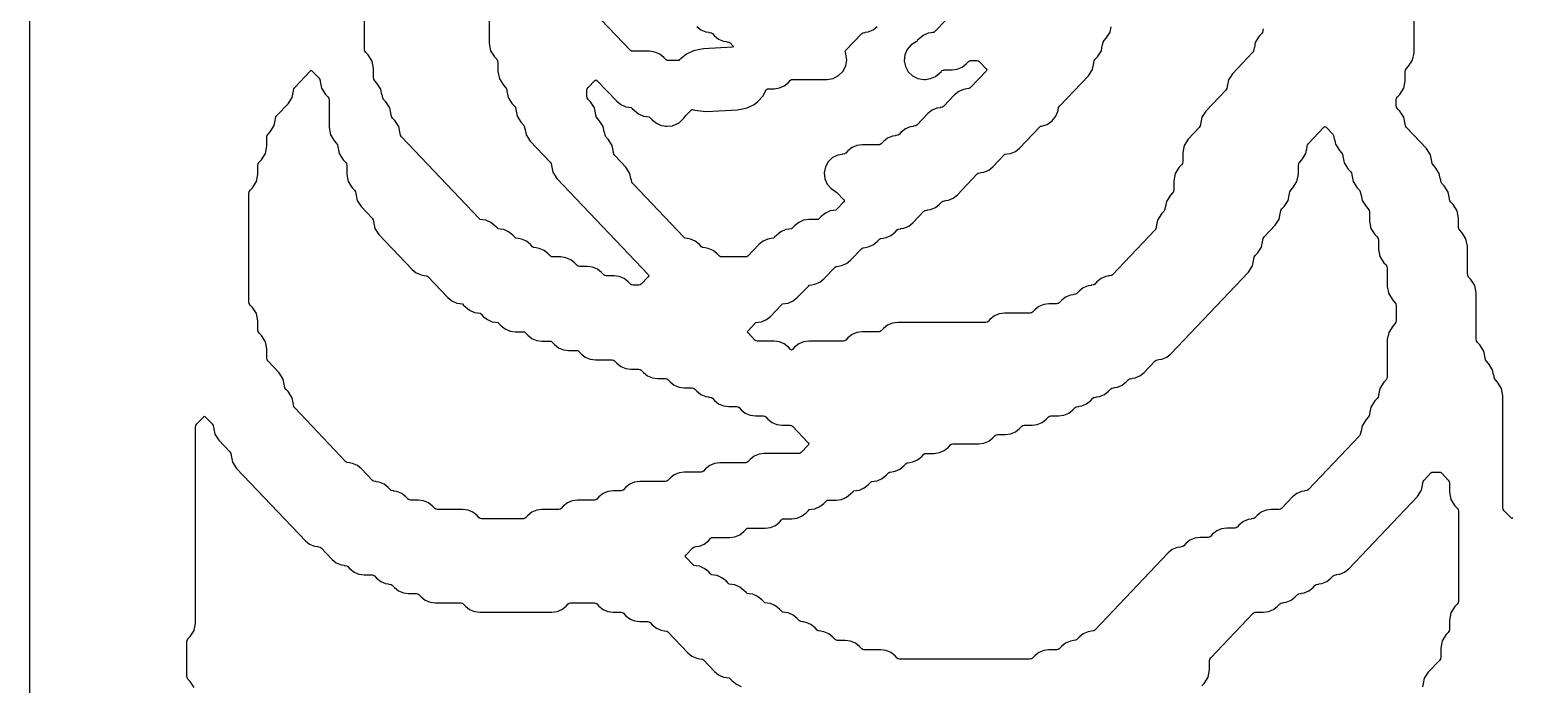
# Model space of a CAD drawing. Header units: millimetres. Extents: x 10 to 410, y 18 to 283.
# Drawn here: x 10 to 47.76, y 181.46 to 198.15 of the extents above; entities that cross this region are included whole.
import ezdxf

# ---------------------------------------------------------------- set-up
doc = ezdxf.new("R2010")
doc.units = ezdxf.units.MM
doc.layers.add('CUT', color=1, linetype='Continuous')

msp = doc.modelspace()

# ---------------------------------------------------------------- linework, layer by layer
at = {"layer": 'CUT'}
for points in [[(52.134, 157), (60.134, 157), (60.134, 160), (73.2679, 160), (73.2679, 280), (60.134, 280), (60.134, 283), (52.134, 283), (52.134, 280), (31.134, 280), (31.134, 283), (23.134, 283), (23.134, 280), (10, 280), (10, 160), (23.134, 160), (23.134, 157), (31.134, 157), (31.134, 160), (52.134, 160)], [(16.2736, 195.9285), (16.2979, 195.9664), (16.5805, 196.2638), (16.6824, 196.4228), (16.7074, 196.5527), (16.7091, 196.5524), (16.7266, 196.6434), (16.7509, 196.6813), (17.1431, 197.094), (17.1711, 197.1152), (17.1991, 197.094), (17.3648, 196.9196), (17.3891, 196.8817), (17.4066, 196.7907), (17.4083, 196.791), (17.4333, 196.6611), (17.5352, 196.5021), (17.5913, 196.443), (17.6156, 196.4051), (17.6241, 196.3609), (17.6241, 195.655), (17.6598, 195.4696), (17.7617, 195.3106), (17.8178, 195.2516), (17.8421, 195.2136), (17.8596, 195.1226), (17.8613, 195.1229), (17.8863, 194.993), (17.9882, 194.834), (18.0443, 194.775), (18.0686, 194.737), (18.0771, 194.6928), (18.0771, 194.4635), (18.1128, 194.2781), (18.2147, 194.1191), (18.2708, 194.0601), (18.2951, 194.0221), (18.3127, 193.9311), (18.3143, 193.9314), (18.3393, 193.8015), (18.4412, 193.6425), (18.7238, 193.3452), (18.7482, 193.3072), (18.7657, 193.2162), (18.7673, 193.2165), (18.7923, 193.0866), (18.8943, 192.9276), (19.7414, 192.0364), (19.8465, 191.9521), (19.9703, 191.899), (20.0488, 191.8883), (20.0484, 191.8854), (20.1139, 191.8765), (20.139, 191.8563), (20.6474, 191.3215), (20.7525, 191.2372), (20.8763, 191.1841), (20.9548, 191.1734), (20.9544, 191.1705), (21.0199, 191.1616), (21.0451, 191.1414), (21.1004, 191.0832), (21.2055, 190.9989), (21.3293, 190.9458), (21.4078, 190.9351), (21.4074, 190.9322), (21.4729, 190.9233), (21.4981, 190.9031), (21.5534, 190.8449), (21.6586, 190.7606), (21.7824, 190.7075), (21.8608, 190.6968), (21.8604, 190.6939), (21.9259, 190.685), (21.9511, 190.6648), (22.0065, 190.6066), (22.1116, 190.5223), (22.2354, 190.4692), (22.3689, 190.4511), (22.5735, 190.4511), (22.6054, 190.4467), (22.6306, 190.4265), (22.686, 190.3683), (22.7911, 190.284), (22.9149, 190.2309), (23.0484, 190.2128), (23.253, 190.2128), (23.285, 190.2084), (23.3101, 190.1882), (23.3655, 190.13), (23.4706, 190.0457), (23.5944, 189.9926), (23.7279, 189.9745), (23.9325, 189.9745), (23.9645, 189.9701), (23.9897, 189.9499), (24.045, 189.8917), (24.1501, 189.8074), (24.2739, 189.7543), (24.4074, 189.7362), (24.8386, 189.7362), (24.8705, 189.7318), (24.8957, 189.7116), (24.9511, 189.6534), (25.0562, 189.5691), (25.18, 189.516), (25.3135, 189.4979), (25.5181, 189.4979), (25.55, 189.4935), (25.5752, 189.4733), (25.6306, 189.4151), (25.7357, 189.3309), (25.8595, 189.2777), (25.993, 189.2596), (26.1976, 189.2596), (26.2296, 189.2552), (26.2547, 189.2351), (26.3101, 189.1768), (26.4152, 189.0926), (26.539, 189.0394), (26.6725, 189.0213), (26.8771, 189.0213), (26.9091, 189.0169), (26.9343, 188.9968), (26.9896, 188.9385), (27.0948, 188.8543), (27.2185, 188.8011), (27.297, 188.7905), (27.2966, 188.7875), (27.3621, 188.7786), (27.3873, 188.7585), (27.4426, 188.7002), (27.5478, 188.616), (27.6716, 188.5628), (27.8051, 188.5447), (28.0097, 188.5447), (28.0416, 188.5403), (28.0668, 188.5202), (28.1222, 188.4619), (28.2273, 188.3777), (28.3511, 188.3245), (28.4846, 188.3064), (28.6892, 188.3064), (28.7212, 188.302), (28.7463, 188.2819), (28.8017, 188.2236), (28.9068, 188.1394), (29.0306, 188.0862), (29.1641, 188.0681), (29.3687, 188.0681), (29.4007, 188.0637), (29.4259, 188.0436), (29.8293, 187.6191), (29.8485, 187.5915), (29.8293, 187.5639), (29.6524, 187.3777), (29.6272, 187.3575), (29.5952, 187.3532), (28.7111, 187.3532), (28.5776, 187.335), (28.4538, 187.2819), (28.3487, 187.1977), (28.2933, 187.1394), (28.2681, 187.1192), (28.2362, 187.1149), (27.5785, 187.1149), (27.4451, 187.0967), (27.3213, 187.0436), (27.2161, 186.9594), (27.1608, 186.9011), (27.1356, 186.8809), (27.1036, 186.8766), (26.6725, 186.8766), (26.539, 186.8584), (26.4152, 186.8053), (26.3101, 186.7211), (26.2547, 186.6628), (26.2296, 186.6426), (26.1976, 186.6383), (25.54, 186.6383), (25.4065, 186.6201), (25.2827, 186.567), (25.1776, 186.4828), (25.1222, 186.4245), (25.097, 186.4043), (25.0651, 186.4), (24.8604, 186.4), (24.727, 186.3819), (24.6032, 186.3287), (24.498, 186.2445), (24.4427, 186.1862), (24.4175, 186.166), (24.3855, 186.1617), (23.9544, 186.1617), (23.8209, 186.1436), (23.6971, 186.0904), (23.592, 186.0062), (23.5366, 185.9479), (23.5115, 185.9278), (23.4795, 185.9234), (23.0484, 185.9234), (22.9149, 185.9053), (22.7911, 185.8521), (22.686, 185.7679), (22.6306, 185.7096), (22.6054, 185.6895), (22.5735, 185.6851), (21.5086, 185.6851), (21.4766, 185.6895), (21.4515, 185.7096), (21.3961, 185.7679), (21.291, 185.8521), (21.1672, 185.9053), (21.0337, 185.9234), (20.3761, 185.9234), (20.3441, 185.9278), (20.3189, 185.9479), (20.2635, 186.0062), (20.1584, 186.0904), (20.0346, 186.1436), (19.9011, 186.1617), (19.6965, 186.1617), (19.6646, 186.166), (19.6394, 186.1862), (19.584, 186.2445), (19.4789, 186.3287), (19.3551, 186.3819), (19.2766, 186.3925), (19.277, 186.3954), (19.2115, 186.4043), (19.1864, 186.4245), (19.131, 186.4828), (19.0259, 186.567), (18.9021, 186.6201), (18.8236, 186.6308), (18.824, 186.6337), (18.7585, 186.6426), (18.7334, 186.6628), (18.4515, 186.9594), (18.3464, 187.0436), (18.2226, 187.0967), (18.1441, 187.1074), (18.1445, 187.1103), (18.079, 187.1192), (18.0538, 187.1394), (16.7509, 188.5101), (16.7266, 188.5481), (16.7091, 188.6391), (16.7074, 188.6388), (16.6824, 188.7687), (16.5805, 188.9277), (16.5244, 188.9867), (16.5001, 189.0247), (16.4826, 189.1157), (16.4809, 189.1154), (16.4559, 189.2453), (16.354, 189.4043), (16.0714, 189.7016), (16.0471, 189.7396), (16.0386, 189.7838), (16.0386, 190.013), (16.0029, 190.1985), (15.901, 190.3575), (15.8449, 190.4165), (15.8206, 190.4545), (15.8121, 190.4987), (15.8121, 190.7279), (15.7764, 190.9134), (15.6745, 191.0724), (15.6184, 191.1314), (15.5941, 191.1694), (15.5856, 191.2136), (15.5856, 193.9779), (15.5941, 194.0221), (15.6184, 194.0601), (15.6745, 194.1191), (15.7764, 194.2781), (15.8121, 194.4635), (15.8121, 194.6928), (15.8206, 194.737), (15.8449, 194.775), (15.901, 194.834), (16.0029, 194.993), (16.0386, 195.1784), (16.0386, 195.4077), (16.0471, 195.4519), (16.0714, 195.4899), (16.1275, 195.5489), (16.2294, 195.7079), (16.2544, 195.8378), (16.2561, 195.8375)], [(26.8876, 184.9457), (26.9128, 184.9659), (26.9783, 184.9748), (26.9779, 184.9777), (27.0564, 184.9884), (27.1802, 185.0415), (27.2853, 185.1257), (27.3407, 185.184), (27.3658, 185.2042), (27.3978, 185.2085), (27.8289, 185.2085), (27.9624, 185.2267), (28.0862, 185.2798), (28.1913, 185.364), (28.2467, 185.4223), (28.2719, 185.4425), (28.3038, 185.4468), (28.735, 185.4468), (28.8684, 185.465), (28.9922, 185.5181), (29.0974, 185.6023), (29.1527, 185.6606), (29.1779, 185.6808), (29.2099, 185.6851), (29.4145, 185.6851), (29.548, 185.7033), (29.6718, 185.7564), (29.7769, 185.8406), (29.8322, 185.8989), (29.8574, 185.9191), (29.9229, 185.928), (29.9225, 185.9309), (30.001, 185.9416), (30.1248, 185.9947), (30.2299, 186.0789), (30.2853, 186.1372), (30.3104, 186.1574), (30.3424, 186.1617), (30.547, 186.1617), (30.6805, 186.1799), (30.8043, 186.233), (30.9094, 186.3172), (30.9648, 186.3755), (30.99, 186.3957), (31.0555, 186.4046), (31.0551, 186.4075), (31.1335, 186.4181), (31.2573, 186.4713), (31.3624, 186.5555), (31.4178, 186.6138), (31.443, 186.634), (31.5085, 186.6429), (31.5081, 186.6458), (31.5865, 186.6564), (31.7103, 186.7096), (31.8155, 186.7938), (31.8708, 186.8521), (31.896, 186.8722), (31.9615, 186.8812), (31.9611, 186.8841), (32.0396, 186.8947), (32.1633, 186.9479), (32.2685, 187.0321), (32.3238, 187.0904), (32.349, 187.1105), (32.4145, 187.1195), (32.4141, 187.1224), (32.4926, 187.133), (32.6164, 187.1862), (32.7215, 187.2704), (32.7769, 187.3287), (32.802, 187.3488), (32.834, 187.3532), (33.0386, 187.3532), (33.1721, 187.3713), (33.2959, 187.4245), (33.401, 187.5087), (33.4564, 187.567), (33.4816, 187.5871), (33.5135, 187.5915), (34.1711, 187.5915), (34.3046, 187.6096), (34.4284, 187.6628), (34.5335, 187.747), (34.5889, 187.8053), (34.6141, 187.8254), (34.6461, 187.8298), (34.8507, 187.8298), (34.9842, 187.8479), (35.108, 187.9011), (35.2131, 187.9853), (35.2684, 188.0436), (35.2936, 188.0637), (35.3256, 188.0681), (35.5302, 188.0681), (35.6637, 188.0862), (35.7875, 188.1394), (35.8926, 188.2236), (35.948, 188.2819), (35.9731, 188.302), (36.0051, 188.3064), (36.2097, 188.3064), (36.3432, 188.3245), (36.467, 188.3777), (36.5721, 188.4619), (36.6275, 188.5202), (36.6527, 188.5403), (36.7182, 188.5492), (36.7178, 188.5522), (36.7962, 188.5628), (36.92, 188.616), (37.0251, 188.7002), (37.0805, 188.7585), (37.1057, 188.7786), (37.1712, 188.7875), (37.1708, 188.7905), (37.2492, 188.8011), (37.373, 188.8543), (37.4782, 188.9385), (37.5335, 188.9968), (37.5587, 189.0169), (37.6242, 189.0258), (37.6238, 189.0288), (37.7023, 189.0394), (37.826, 189.0926), (37.9312, 189.1768), (37.9865, 189.2351), (38.0117, 189.2552), (38.0772, 189.2641), (38.0768, 189.2671), (38.1553, 189.2777), (38.2791, 189.3309), (38.3842, 189.4151), (38.6661, 189.7116), (38.6912, 189.7318), (38.7567, 189.7407), (38.7563, 189.7437), (38.8348, 189.7543), (38.9586, 189.8074), (39.0637, 189.8917), (41.0434, 191.9744), (41.1453, 192.1334), (41.1703, 192.2633), (41.172, 192.263), (41.1895, 192.354), (41.2138, 192.392), (41.2699, 192.451), (41.3718, 192.61), (41.3968, 192.7399), (41.3985, 192.7396), (41.416, 192.8306), (41.4403, 192.8686), (41.7229, 193.1659), (41.8248, 193.3249), (41.8498, 193.4548), (41.8515, 193.4545), (41.869, 193.5455), (41.8933, 193.5835), (41.9494, 193.6425), (42.0513, 193.8015), (42.0763, 193.9314), (42.078, 193.9311), (42.0955, 194.0221), (42.1198, 194.0601), (42.1759, 194.1191), (42.2778, 194.2781), (42.3135, 194.4635), (42.3135, 194.6928), (42.322, 194.737), (42.3463, 194.775), (42.4024, 194.834), (42.5043, 194.993), (42.5293, 195.1229), (42.531, 195.1226), (42.5485, 195.2136), (42.5728, 195.2516), (42.965, 195.6642), (42.993, 195.6854), (43.021, 195.6642), (43.1867, 195.4899), (43.211, 195.4519), (43.2285, 195.3609), (43.2302, 195.3612), (43.2552, 195.2313), (43.3571, 195.0723), (43.4132, 195.0133), (43.4375, 194.9753), (43.455, 194.8843), (43.4567, 194.8846), (43.4817, 194.7547), (43.5836, 194.5957), (43.6397, 194.5367), (43.664, 194.4987), (43.6815, 194.4077), (43.6832, 194.408), (43.7082, 194.2781), (43.8101, 194.1191), (43.8662, 194.0601), (43.8905, 194.0221), (43.9081, 193.9311), (43.9097, 193.9314), (43.9347, 193.8015), (44.0366, 193.6425), (44.0927, 193.5835), (44.1171, 193.5455), (44.1256, 193.5013), (44.1256, 193.2721), (44.1612, 193.0866), (44.2632, 192.9276), (44.3192, 192.8686), (44.3436, 192.8306), (44.3521, 192.7864), (44.3521, 192.5572), (44.3877, 192.3717), (44.4897, 192.2127), (44.5458, 192.1537), (44.5701, 192.1157), (44.5786, 192.0715), (44.5786, 191.604), (44.6142, 191.4185), (44.7162, 191.2595), (44.7723, 191.2005), (44.7966, 191.1626), (44.8051, 191.1183), (44.8051, 190.737), (44.7966, 190.6928), (44.7723, 190.6548), (44.7162, 190.5958), (44.6142, 190.4368), (44.5786, 190.2513), (44.5786, 189.3072), (44.5701, 189.263), (44.5458, 189.225), (44.4897, 189.166), (44.3877, 189.007), (44.3628, 188.8771), (44.3611, 188.8774), (44.3436, 188.7864), (44.3192, 188.7484), (44.2632, 188.6894), (44.1612, 188.5304), (44.1362, 188.4005), (44.1346, 188.4008), (44.1171, 188.3098), (44.0927, 188.2718), (44.0366, 188.2128), (43.9347, 188.0538), (43.9097, 187.9239), (43.9081, 187.9242), (43.8905, 187.8332), (43.8662, 187.7953), (42.5633, 186.4245), (42.5381, 186.4043), (42.4726, 186.3954), (42.473, 186.3925), (42.3946, 186.3819), (42.2708, 186.3287), (42.1657, 186.2445), (41.8838, 185.9479), (41.8586, 185.9278), (41.8266, 185.9234), (41.622, 185.9234), (41.4886, 185.9053), (41.3648, 185.8521), (41.2596, 185.7679), (41.2043, 185.7096), (41.1791, 185.6895), (41.1136, 185.6805), (41.114, 185.6776), (41.0355, 185.667), (40.9117, 185.6138), (40.8066, 185.5296), (40.7513, 185.4713), (40.7261, 185.4512), (40.6941, 185.4468), (40.4895, 185.4468), (40.356, 185.4287), (40.2322, 185.3755), (40.1271, 185.2913), (40.0717, 185.233), (40.0466, 185.2129), (40.0146, 185.2085), (39.81, 185.2085), (39.6765, 185.1904), (39.5527, 185.1372), (39.4476, 185.053), (39.3922, 184.9947), (39.367, 184.9746), (39.3015, 184.9657), (39.3019, 184.9627), (39.2235, 184.9521), (39.0997, 184.8989), (38.9946, 184.8147), (37.1271, 182.8501), (37.1019, 182.8299), (37.0365, 182.821), (37.0369, 182.8181), (36.9584, 182.8074), (36.8346, 182.7543), (36.7295, 182.67), (36.6741, 182.6118), (36.6489, 182.5916), (36.5834, 182.5827), (36.5838, 182.5798), (36.5054, 182.5691), (36.3816, 182.516), (36.2765, 182.4317), (36.2211, 182.3735), (36.1959, 182.3533), (36.1639, 182.3489), (35.9593, 182.3489), (35.8259, 182.3308), (35.7021, 182.2777), (35.5969, 182.1934), (35.5416, 182.1352), (35.5164, 182.115), (35.4844, 182.1106), (32.1545, 182.1106), (32.1225, 182.115), (32.0973, 182.1352), (32.042, 182.1934), (31.9368, 182.2777), (31.813, 182.3308), (31.6796, 182.3489), (31.2484, 182.3489), (31.2165, 182.3533), (31.1913, 182.3735), (31.1359, 182.4317), (31.0308, 182.516), (30.907, 182.5691), (30.7735, 182.5872), (30.5689, 182.5872), (30.5369, 182.5916), (30.5118, 182.6118), (30.4564, 182.67), (30.3513, 182.7543), (30.2275, 182.8074), (30.149, 182.8181), (30.1494, 182.821), (30.0839, 182.8299), (30.0588, 182.8501), (30.0034, 182.9083), (29.8983, 182.9926), (29.7745, 183.0457), (29.696, 183.0563), (29.6964, 183.0593), (29.6309, 183.0682), (29.6057, 183.0884), (29.5504, 183.1466), (29.4453, 183.2309), (29.3215, 183.284), (29.243, 183.2946), (29.2434, 183.2976), (29.1779, 183.3065), (29.1527, 183.3267), (29.0974, 183.3849), (28.9922, 183.4691), (28.8684, 183.5223), (28.79, 183.5329), (28.7904, 183.5359), (28.7249, 183.5448), (28.6997, 183.5649), (28.6443, 183.6232), (28.5392, 183.7074), (28.4154, 183.7606), (28.337, 183.7712), (28.3374, 183.7742), (28.2719, 183.7831), (28.2467, 183.8032), (28.1913, 183.8615), (28.0862, 183.9457), (27.9624, 183.9989), (27.8839, 184.0095), (27.8843, 184.0125), (27.8189, 184.0214), (27.7937, 184.0415), (27.7383, 184.0998), (27.6332, 184.184), (27.5094, 184.2372), (27.4309, 184.2478), (27.4313, 184.2508), (27.3658, 184.2597), (27.3407, 184.2798), (27.2853, 184.3381), (27.1802, 184.4223), (27.0564, 184.4755), (26.9779, 184.4861), (26.9783, 184.4891), (26.9128, 184.498), (26.8876, 184.5181), (26.7107, 184.7043), (26.6915, 184.7319), (26.7107, 184.7595)]]:
    msp.add_lwpolyline(points, close=True, dxfattribs=at)
for points in [[(47.7777, 185.7146), (47.7497, 185.6933), (47.7217, 185.7146), (47.556, 185.8889), (47.5317, 185.9268), (47.5232, 185.9711), (47.5232, 188.8216), (47.4875, 189.007), (47.3856, 189.166), (47.3295, 189.225), (47.3052, 189.263), (47.2877, 189.354), (47.286, 189.3537), (47.261, 189.4836), (47.1591, 189.6426), (47.103, 189.7016), (47.0787, 189.7396), (47.0612, 189.8306), (47.0595, 189.8303), (47.0345, 189.9602), (46.9326, 190.1192), (46.8765, 190.1782), (46.8522, 190.2162), (46.8437, 190.2604), (46.8437, 191.4428), (46.808, 191.6283), (46.7061, 191.7873), (46.65, 191.8463), (46.6257, 191.8843), (46.6172, 191.9285), (46.6172, 192.6343), (46.5815, 192.8198), (46.4796, 192.9788), (46.4235, 193.0378), (46.3992, 193.0757), (46.3906, 193.12), (46.3906, 193.3492), (46.355, 193.5347), (46.253, 193.6937), (46.197, 193.7527), (46.1726, 193.7906), (46.1551, 193.8817), (46.1535, 193.8813), (46.1285, 194.0113), (46.0265, 194.1703), (45.9705, 194.2293), (45.9461, 194.2672), (45.9286, 194.3583), (45.9269, 194.3579), (45.902, 194.4879), (45.8, 194.6469), (45.7439, 194.7059), (45.7196, 194.7438), (45.7021, 194.8349), (45.7004, 194.8345), (45.6754, 194.9645), (45.5735, 195.1235), (45.0644, 195.6591), (45.0401, 195.697), (45.0226, 195.7881), (45.0209, 195.7877), (44.9959, 195.9177), (44.894, 196.0767), (44.8379, 196.1357), (44.8136, 196.1736), (44.8051, 196.2179), (44.8051, 196.3609), (44.8136, 196.4051), (44.8379, 196.443), (44.894, 196.5021), (44.9959, 196.6611), (45.0316, 196.8465), (45.0316, 197.0758), (45.0401, 197.12), (45.0644, 197.1579), (45.1205, 197.2169), (45.2224, 197.376), (45.2581, 197.5614), (45.2581, 199.7833)], [(21.7013, 198.5055), (21.7013, 197.7997), (21.7369, 197.6142), (21.8389, 197.4552), (21.895, 197.3962), (21.9193, 197.3583), (21.9278, 197.3141), (21.9278, 197.0848), (21.9635, 196.8994), (22.0654, 196.7403), (22.1215, 196.6813), (22.1458, 196.6434), (22.1633, 196.5524), (22.165, 196.5527), (22.19, 196.4228), (22.2919, 196.2638), (22.348, 196.2047), (22.3723, 196.1668), (22.3898, 196.0758), (22.3915, 196.0761), (22.4165, 195.9462), (22.5184, 195.7872), (22.5745, 195.7282), (22.5988, 195.6902), (22.6163, 195.5992), (22.618, 195.5995), (22.643, 195.4696), (22.7449, 195.3106), (23.254, 194.775), (23.2783, 194.737), (23.2958, 194.646), (23.2975, 194.6463), (23.3225, 194.5164), (23.4244, 194.3574), (25.7522, 191.9084), (25.7714, 191.8809), (25.7522, 191.8533), (25.5752, 191.6671), (25.55, 191.6469), (25.5181, 191.6426), (25.3592, 191.6426), (25.3273, 191.6469), (25.3021, 191.6671), (25.2467, 191.7253), (25.1416, 191.8096), (25.0178, 191.8627), (24.8843, 191.8809), (24.6797, 191.8809), (24.6477, 191.8852), (24.6226, 191.9054), (24.5672, 191.9636), (24.4621, 192.0479), (24.3383, 192.101), (24.2048, 192.1191), (24.0002, 192.1191), (23.9682, 192.1235), (23.943, 192.1437), (23.8877, 192.2019), (23.7826, 192.2862), (23.6588, 192.3393), (23.5253, 192.3574), (23.3207, 192.3574), (23.2887, 192.3618), (23.2635, 192.382), (23.2082, 192.4402), (23.103, 192.5245), (22.9792, 192.5776), (22.9008, 192.5883), (22.9012, 192.5912), (22.8357, 192.6001), (22.8105, 192.6203), (22.7551, 192.6785), (22.65, 192.7628), (22.5262, 192.8159), (22.4478, 192.8266), (22.4482, 192.8295), (22.3827, 192.8384), (22.3575, 192.8586), (22.3021, 192.9168), (22.197, 193.0011), (22.0732, 193.0542), (21.9947, 193.0649), (21.9951, 193.0678), (21.9296, 193.0767), (21.9045, 193.0969), (21.8491, 193.1551), (21.744, 193.2394), (21.6202, 193.2925), (21.5417, 193.3032), (21.5421, 193.3061), (21.4766, 193.315), (21.4515, 193.3352), (19.469, 195.4208), (19.4447, 195.4587), (19.4272, 195.5498), (19.4255, 195.5494), (19.4005, 195.6794), (19.2986, 195.8384), (19.2425, 195.8974), (19.2182, 195.9353), (19.2007, 196.0263), (19.199, 196.026), (19.174, 196.156), (19.0721, 196.315), (19.016, 196.374), (18.9917, 196.4119), (18.9742, 196.5029), (18.9725, 196.5026), (18.9475, 196.6326), (18.8456, 196.7916), (18.7895, 196.8506), (18.7652, 196.8885), (18.7567, 196.9328), (18.7567, 197.162), (18.721, 197.3475), (18.6191, 197.5065), (18.563, 197.5655), (18.5387, 197.6034), (18.5302, 197.6476), (18.5302, 199.4587)], [(26.9896, 198.2321), (27.0948, 198.1479), (27.2185, 198.0947), (27.297, 198.0841), (27.2966, 198.0812), (27.3621, 198.0722), (27.3873, 198.0521), (27.4426, 197.9938), (27.5478, 197.9096), (27.6716, 197.8564), (27.75, 197.8458), (27.7496, 197.8429), (27.8151, 197.834), (27.8403, 197.8138), (27.9153, 197.7349), (27.9324, 197.7097), (27.9027, 197.7032), (27.1637, 197.6632), (27.0668, 197.6483), (26.9085, 197.6078), (26.7326, 197.5236), (26.6044, 197.4275), (26.5453, 197.3721), (26.5395, 197.3688), (26.4987, 197.3617), (26.2653, 197.3617), (26.2333, 197.366), (26.2081, 197.3862), (26.1528, 197.4445), (26.0476, 197.5287), (25.9238, 197.5819), (25.7903, 197.6), (25.3592, 197.6), (25.3273, 197.6043), (25.3021, 197.6245), (23.9992, 198.9953)], [(33.3319, 198.3977), (33.05, 198.1011), (33.0243, 198.0805), (33.0176, 198.0777), (33.0162, 198.0768), (32.9977, 198.0773), (32.9593, 198.072), (32.9597, 198.0691), (32.8812, 198.0584), (32.7575, 198.0053), (32.6523, 197.9211), (32.615, 197.8818), (32.5942, 197.8521), (32.5767, 197.8446), (32.4482, 197.7645), (32.3496, 197.6496), (32.2899, 197.5104), (32.2746, 197.3598), (32.3051, 197.2115), (32.3785, 197.0791), (32.4883, 196.9747), (32.6242, 196.908), (32.7739, 196.8851), (32.8121, 196.8851), (32.9456, 196.9033), (33.0694, 196.9564), (33.1745, 197.0406), (33.2119, 197.08), (33.2326, 197.1096), (33.2623, 197.1223), (33.2636, 197.1232), (33.2821, 197.1227), (33.287, 197.1234), (33.4916, 197.1234), (33.6251, 197.1416), (33.7489, 197.1947), (33.854, 197.2789), (33.9094, 197.3372), (33.9346, 197.3574), (33.9665, 197.3617), (34.1254, 197.3617), (34.1573, 197.3574), (34.1825, 197.3372), (34.3595, 197.151), (34.3787, 197.1234), (34.3595, 197.0958), (33.956, 196.6713), (33.9308, 196.6512), (33.8653, 196.6423), (33.8657, 196.6393), (33.7873, 196.6287), (33.6635, 196.5755), (33.5584, 196.4913), (33.2765, 196.1947), (33.2513, 196.1746), (33.1858, 196.1657), (33.1862, 196.1627), (33.1078, 196.1521), (32.984, 196.0989), (32.8788, 196.0147), (32.597, 195.7181), (32.5718, 195.698), (32.5063, 195.6891), (32.5067, 195.6861), (32.4282, 195.6755), (32.3044, 195.6223), (32.1993, 195.5381), (32.1439, 195.4798), (32.1188, 195.4597), (32.0533, 195.4508), (32.0537, 195.4478), (31.9752, 195.4372), (31.8514, 195.384), (31.7463, 195.2998), (31.6909, 195.2415), (31.6658, 195.2214), (31.6338, 195.217), (31.2027, 195.217), (31.0692, 195.1989), (30.9454, 195.1457), (30.8403, 195.0615), (30.7849, 195.0032), (30.7597, 194.9831), (30.6942, 194.9742), (30.6945, 194.9725), (30.5857, 194.9558), (30.4497, 194.8891), (30.34, 194.7848), (30.2665, 194.6524), (30.236, 194.5041), (30.2513, 194.3534), (30.311, 194.2142), (30.4097, 194.0993), (30.5268, 194.0264), (30.5584, 194.001), (30.7354, 193.8148), (30.7546, 193.7872), (30.7354, 193.7596), (30.5584, 193.5735), (30.5332, 193.5533), (30.4677, 193.5444), (30.4681, 193.5415), (30.3897, 193.5308), (30.2659, 193.4777), (30.1607, 193.3934), (30.1054, 193.3352), (30.0802, 193.315), (30.0482, 193.3106), (29.8436, 193.3106), (29.7101, 193.2925), (29.5863, 193.2394), (29.4812, 193.1551), (29.4259, 193.0969), (29.4007, 193.0767), (29.3352, 193.0678), (29.3356, 193.0649), (29.2571, 193.0542), (29.1333, 193.0011), (29.0282, 192.9168), (28.9728, 192.8586), (28.9477, 192.8384), (28.8822, 192.8295), (28.8826, 192.8266), (28.8041, 192.8159), (28.6803, 192.7628), (28.5752, 192.6785), (28.2933, 192.382), (28.2681, 192.3618), (28.2362, 192.3574), (27.6243, 192.3574), (27.5923, 192.3618), (27.5672, 192.382), (27.5118, 192.4402), (27.4067, 192.5245), (27.2829, 192.5776), (27.2044, 192.5883), (27.2048, 192.5912), (27.1393, 192.6001), (27.1142, 192.6203), (27.0588, 192.6785), (26.9537, 192.7628), (26.8299, 192.8159), (26.7514, 192.8266), (26.7518, 192.8295), (26.6863, 192.8384), (26.6611, 192.8586), (25.3582, 194.2293), (25.3339, 194.2672), (25.3164, 194.3583), (25.3147, 194.3579), (25.2897, 194.4879), (25.1878, 194.6469), (24.9052, 194.9442), (24.8809, 194.9821), (24.8634, 195.0732), (24.8617, 195.0728), (24.8367, 195.2028), (24.7348, 195.3618), (24.6787, 195.4208), (24.6544, 195.4587), (24.6369, 195.5498), (24.6352, 195.5494), (24.6102, 195.6794), (24.5083, 195.8384), (24.4522, 195.8974), (24.4279, 195.9353), (24.4104, 196.0263), (24.4087, 196.026), (24.3837, 196.156), (24.2818, 196.315), (24.2257, 196.374), (24.2014, 196.4119), (24.1929, 196.4562), (24.1929, 196.5992), (24.2014, 196.6434), (24.2257, 196.6813), (24.3914, 196.8557), (24.4194, 196.8769), (24.4474, 196.8557), (24.9511, 196.3257), (25.0562, 196.2415), (25.18, 196.1884), (25.2584, 196.1777), (25.258, 196.1748), (25.3235, 196.1659), (25.3487, 196.1457), (25.4041, 196.0874), (25.5092, 196.0032), (25.633, 195.9501), (25.7115, 195.9394), (25.7111, 195.9365), (25.7766, 195.9276), (25.8017, 195.9074), (25.8571, 195.8491), (25.9622, 195.7649), (26.086, 195.7118), (26.1645, 195.7011), (26.1641, 195.6982), (26.1942, 195.6941), (26.2104, 195.6949), (26.2195, 195.6936), (26.2314, 195.6936), (26.2314, 195.6959), (26.376, 195.7028), (26.5426, 195.7759), (26.672, 195.9039), (26.7107, 195.9595), (26.8367, 196.0921), (26.868, 196.1155), (26.8825, 196.1151), (26.9391, 196.1004), (27.1522, 196.0699), (27.2501, 196.0655), (28.0172, 196.107), (28.1141, 196.1219), (28.2725, 196.1624), (28.4484, 196.2467), (28.539, 196.3146), (28.6693, 196.4598), (28.7613, 196.615), (28.771, 196.6259), (28.7814, 196.6421), (28.8141, 196.6468), (28.9615, 196.6468), (29.0949, 196.665), (29.2187, 196.7181), (29.3239, 196.8023), (29.3792, 196.8606), (29.4044, 196.8808), (29.4364, 196.8851), (30.311, 196.8851), (30.4647, 196.9093), (30.6035, 196.9796), (30.714, 197.0892), (30.7855, 197.2274), (30.811, 197.3809), (30.7881, 197.5348), (30.7679, 197.599), (30.7878, 197.6276), (31.1913, 198.0521), (31.2165, 198.0722), (31.282, 198.0812), (31.2816, 198.0841), (31.36, 198.0947), (31.4838, 198.1479), (31.5889, 198.2321)], [(41.4165, 198.171), (41.399, 198.08), (41.3746, 198.0421), (41.3186, 197.9831), (41.2166, 197.824), (41.1916, 197.6941), (41.19, 197.6944), (41.1724, 197.6034), (41.1481, 197.5655), (40.639, 197.0299), (40.5371, 196.8709), (40.5121, 196.7409), (40.5104, 196.7412), (40.4929, 196.6502), (40.4686, 196.6123), (39.9595, 196.0767), (39.8576, 195.9177), (39.8326, 195.7877), (39.8309, 195.7881), (39.8134, 195.697), (39.7891, 195.6591), (39.5065, 195.3618), (39.4046, 195.2028), (39.3689, 195.0173), (39.3689, 194.7881), (39.3604, 194.7438), (39.3361, 194.7059), (39.28, 194.6469), (39.1781, 194.4879), (39.1424, 194.3024), (39.1424, 194.0732), (39.1339, 194.0289), (39.1096, 193.991), (39.0535, 193.932), (38.9515, 193.773), (38.9266, 193.643), (38.9249, 193.6434), (38.9074, 193.5523), (38.8831, 193.5144), (38.827, 193.4554), (38.725, 193.2964), (38.7001, 193.1665), (38.6984, 193.1668), (38.6809, 193.0757), (38.6565, 193.0378), (37.5801, 191.9054), (37.555, 191.8852), (37.4895, 191.8763), (37.4899, 191.8734), (37.4114, 191.8627), (37.2876, 191.8096), (37.1825, 191.7253), (37.1271, 191.6671), (37.1019, 191.6469), (37.0365, 191.638), (37.0369, 191.6351), (36.9584, 191.6244), (36.8346, 191.5713), (36.7295, 191.487), (36.6741, 191.4288), (36.6489, 191.4086), (36.5834, 191.3997), (36.5838, 191.3968), (36.5054, 191.3861), (36.3816, 191.333), (36.2765, 191.2487), (36.2211, 191.1905), (36.1959, 191.1703), (36.1639, 191.166), (35.9593, 191.166), (35.8259, 191.1478), (35.7021, 191.0947), (35.5969, 191.0104), (35.5416, 190.9522), (35.5164, 190.932), (35.4844, 190.9277), (34.8268, 190.9277), (34.6933, 190.9095), (34.5695, 190.8564), (34.4644, 190.7721), (34.409, 190.7139), (34.3839, 190.6937), (34.3519, 190.6894), (32.1087, 190.6894), (31.9752, 190.6712), (31.8514, 190.6181), (31.7463, 190.5338), (31.6909, 190.4756), (31.6658, 190.4554), (31.6338, 190.4511), (31.2027, 190.4511), (31.0692, 190.4329), (30.9454, 190.3798), (30.8403, 190.2955), (30.7849, 190.2373), (30.7597, 190.2171), (30.7278, 190.2128), (29.8436, 190.2128), (29.7101, 190.1946), (29.5863, 190.1415), (29.4812, 190.0572), (29.4305, 190.0039), (29.4025, 189.9827), (29.3746, 190.0039), (29.3239, 190.0572), (29.2187, 190.1415), (29.0949, 190.1946), (28.9615, 190.2128), (28.5303, 190.2128), (28.4984, 190.2171), (28.4732, 190.2373), (28.2962, 190.4235), (28.277, 190.4511), (28.2962, 190.4787), (28.4732, 190.6648), (28.4984, 190.685), (28.5639, 190.6939), (28.5635, 190.6968), (28.6419, 190.7075), (28.7657, 190.7606), (28.8708, 190.8449), (29.1527, 191.1414), (29.1779, 191.1616), (29.2434, 191.1705), (29.243, 191.1734), (29.3215, 191.1841), (29.4453, 191.2372), (29.5504, 191.3215), (29.8322, 191.618), (29.8574, 191.6382), (29.9229, 191.6471), (29.9225, 191.65), (30.001, 191.6607), (30.1248, 191.7138), (30.2299, 191.7981), (30.5118, 192.0946), (30.5369, 192.1148), (30.6024, 192.1237), (30.602, 192.1266), (30.6805, 192.1373), (30.8043, 192.1904), (30.9094, 192.2747), (31.1913, 192.5712), (31.2165, 192.5914), (31.282, 192.6003), (31.2816, 192.6032), (31.36, 192.6139), (31.4838, 192.667), (31.5889, 192.7513), (31.6443, 192.8095), (31.6695, 192.8297), (31.735, 192.8386), (31.7346, 192.8415), (31.813, 192.8522), (31.9368, 192.9053), (32.042, 192.9896), (32.0973, 193.0478), (32.1225, 193.068), (32.188, 193.0769), (32.1876, 193.0798), (32.2661, 193.0905), (32.3899, 193.1436), (32.495, 193.2279), (32.7769, 193.5244), (32.802, 193.5446), (32.8675, 193.5535), (32.8671, 193.5564), (32.9456, 193.5671), (33.0694, 193.6202), (33.1745, 193.7045), (33.2299, 193.7627), (33.255, 193.7829), (33.3205, 193.7918), (33.3201, 193.7947), (33.3986, 193.8054), (33.5224, 193.8585), (33.6275, 193.9428), (34.1359, 194.4776), (34.1611, 194.4978), (34.2266, 194.5067), (34.2262, 194.5096), (34.3046, 194.5203), (34.4284, 194.5734), (34.5335, 194.6577), (34.8154, 194.9542), (34.8406, 194.9744), (34.9061, 194.9833), (34.9057, 194.9862), (34.9842, 194.9969), (35.108, 195.05), (35.2131, 195.1342), (35.7215, 195.6691), (35.7466, 195.6893), (35.7685, 195.6922), (35.9171, 195.7367), (36.0449, 195.8246), (36.1396, 195.9473), (36.1921, 196.0933), (36.2063, 196.1668), (36.2306, 196.2047), (36.9662, 196.9786), (37.0681, 197.1377), (37.0931, 197.2676), (37.0948, 197.2673), (37.1123, 197.3583), (37.1366, 197.3962), (37.1927, 197.4552), (37.2947, 197.6142), (37.3196, 197.7442), (37.3213, 197.7439), (37.3388, 197.8349), (37.3631, 197.8728), (37.4192, 197.9318), (37.5212, 198.0908), (37.5462, 198.2208)], [(14.1908, 181.3815), (14.0889, 181.5405), (14.0328, 181.5995), (14.0085, 181.6374), (14, 181.6817), (14, 182.5396), (14.0085, 182.5838), (14.0328, 182.6218), (14.0889, 182.6808), (14.1908, 182.8398), (14.2265, 183.0252), (14.2265, 188.0204), (14.235, 188.0647), (14.2593, 188.1026), (14.425, 188.2769), (14.453, 188.2982), (14.481, 188.2769), (14.6467, 188.1026), (14.671, 188.0647), (14.6885, 187.9737), (14.6902, 187.974), (14.7152, 187.844), (14.8171, 187.685), (15.0997, 187.3877), (15.124, 187.3498), (15.1415, 187.2588), (15.1432, 187.2591), (15.1682, 187.1291), (15.2701, 186.9701), (17.0233, 185.1257), (17.1284, 185.0415), (17.2522, 184.9884), (17.3307, 184.9777), (17.3303, 184.9748), (17.3958, 184.9659), (17.4209, 184.9457), (17.7028, 184.6491), (17.8079, 184.5649), (17.9317, 184.5118), (18.0102, 184.5011), (18.0098, 184.4982), (18.0753, 184.4893), (18.1005, 184.4691), (18.1558, 184.4108), (18.2609, 184.3266), (18.3847, 184.2735), (18.5182, 184.2553), (18.7228, 184.2553), (18.7548, 184.251), (18.78, 184.2308), (18.8353, 184.1725), (18.9405, 184.0883), (19.0643, 184.0352), (19.1427, 184.0245), (19.1423, 184.0216), (19.2078, 184.0127), (19.233, 183.9925), (19.2884, 183.9342), (19.3935, 183.85), (19.5173, 183.7969), (19.6508, 183.7787), (19.8554, 183.7787), (19.8873, 183.7744), (19.9125, 183.7542), (19.9679, 183.696), (20.073, 183.6117), (20.1968, 183.5586), (20.3303, 183.5404), (20.9879, 183.5404), (21.0199, 183.5361), (21.0451, 183.5159), (21.1004, 183.4577), (21.2055, 183.3734), (21.3293, 183.3203), (21.4628, 183.3021), (23.2988, 183.3021), (23.4322, 183.3203), (23.556, 183.3734), (23.6612, 183.4577), (23.7165, 183.5159), (23.7417, 183.5361), (23.7737, 183.5404), (24.3855, 183.5404), (24.4175, 183.5361), (24.4427, 183.5159), (24.498, 183.4577), (24.6032, 183.3734), (24.727, 183.3203), (24.8604, 183.3021), (25.0651, 183.3021), (25.097, 183.2978), (25.1222, 183.2776), (25.1776, 183.2194), (25.2827, 183.1351), (25.4065, 183.082), (25.54, 183.0638), (25.7446, 183.0638), (25.7766, 183.0595), (25.8017, 183.0393), (25.8571, 182.9811), (25.9622, 182.8968), (26.086, 182.8437), (26.1645, 182.833), (26.1641, 182.8301), (26.2296, 182.8212), (26.2547, 182.801), (26.7631, 182.2662), (26.8682, 182.1819), (26.992, 182.1288), (27.0705, 182.1181), (27.0701, 182.1152), (27.1356, 182.1063), (27.1608, 182.0861), (27.4426, 181.7896), (27.5478, 181.7053), (27.6716, 181.6522), (27.75, 181.6415), (27.7496, 181.6386), (27.8151, 181.6297), (27.8403, 181.6095), (27.8957, 181.5513), (28.0008, 181.467), (28.1246, 181.4139)], [(39.8547, 181.4303), (39.9108, 181.4893), (40.0127, 181.6483), (40.0484, 181.8338), (40.0484, 182.063), (40.0569, 182.1072), (40.0812, 182.1452), (41.1576, 183.2776), (41.1828, 183.2978), (41.2148, 183.3021), (41.4194, 183.3021), (41.5529, 183.3203), (41.6767, 183.3734), (41.7818, 183.4577), (41.8372, 183.5159), (41.8623, 183.5361), (41.9278, 183.545), (41.9274, 183.5479), (42.0059, 183.5586), (42.1297, 183.6117), (42.2348, 183.696), (42.2902, 183.7542), (42.3154, 183.7744), (42.3809, 183.7833), (42.3805, 183.7862), (42.4589, 183.7969), (42.5827, 183.85), (42.6878, 183.9342), (42.7432, 183.9925), (42.7684, 184.0127), (42.8339, 184.0216), (42.8335, 184.0245), (42.9119, 184.0352), (43.0357, 184.0883), (43.1409, 184.1725), (43.1962, 184.2308), (43.2214, 184.251), (43.2869, 184.2599), (43.2865, 184.2628), (43.365, 184.2735), (43.4887, 184.3266), (43.5939, 184.4108), (45.347, 186.2552), (45.4489, 186.4142), (45.4739, 186.5442), (45.4756, 186.5439), (45.4931, 186.6349), (45.5174, 186.6728), (45.6878, 186.8521), (45.713, 186.8722), (45.745, 186.8766), (45.9038, 186.8766), (45.9358, 186.8722), (45.9609, 186.8521), (46.1313, 186.6728), (46.1556, 186.6349), (46.1641, 186.5907), (46.1641, 186.3614), (46.1998, 186.176), (46.3017, 186.0169), (46.3578, 185.9579), (46.3821, 185.92), (46.3906, 185.8758), (46.3906, 183.5881), (46.3821, 183.5438), (46.3578, 183.5059), (46.3017, 183.4469), (46.1998, 183.2879), (46.1641, 183.1024), (46.1641, 182.8732), (46.1556, 182.8289), (46.1313, 182.791), (46.0752, 182.732), (45.9733, 182.573), (45.9376, 182.3875), (45.9376, 182.1583), (45.9291, 182.114), (45.9048, 182.0761), (45.6222, 181.7788), (45.5203, 181.6198), (45.4953, 181.4899), (45.4936, 181.4902), (45.4761, 181.3991)]]:
    msp.add_lwpolyline(points, dxfattribs=at)

doc.saveas('drawing.dxf')
